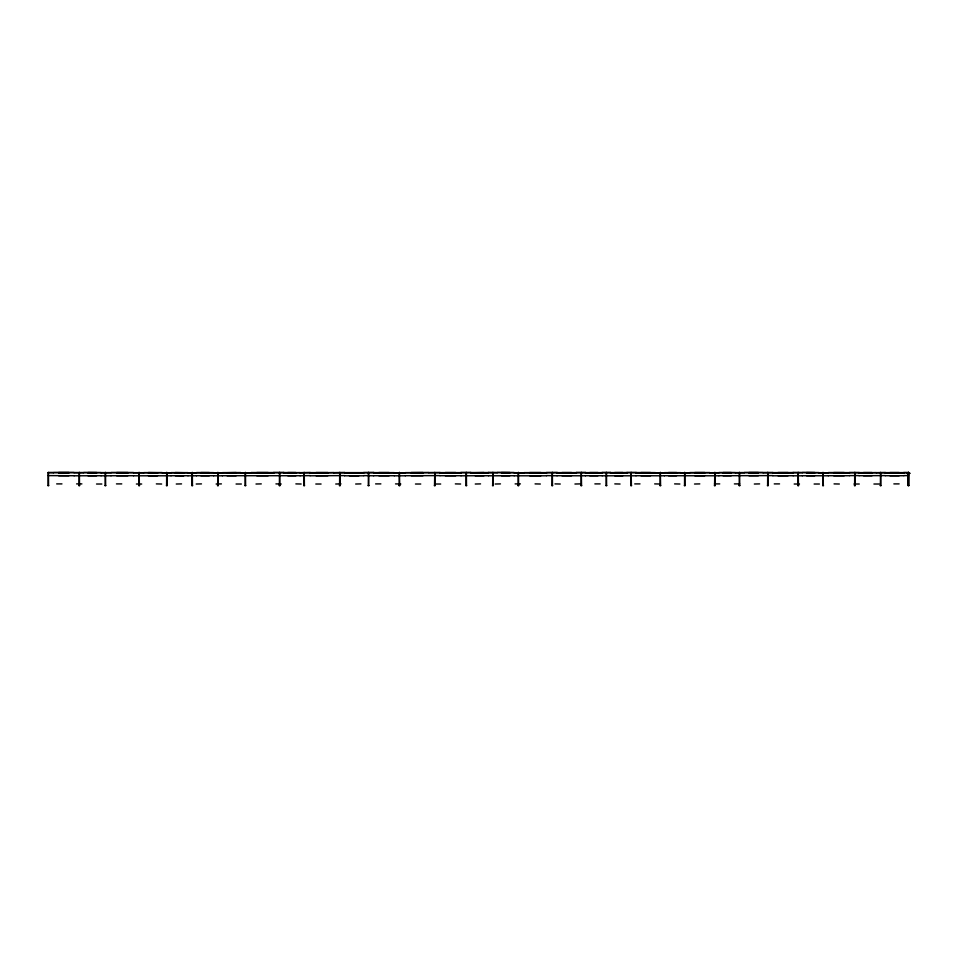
<?xml version="1.0" encoding="UTF-8"?>
<svg xmlns="http://www.w3.org/2000/svg" width="958" height="958" viewBox="0 0 958 958"><rect width="100%" height="100%" fill="white"/><g stroke="black" fill="none" stroke-linecap="round" stroke-linejoin="round"><path stroke-width="1.44" d="M48.08 485.514L48.199 472.45L273.916 473.036L273.892 472.366L283.712 472.366L283.688 473.036L310.105 472.438M79.023 485.514L79.251 472.438M105.164 485.514L105.284 472.45M138.91 485.514L139.03 472.45M166.584 485.514L166.704 472.45M191.971 485.514L192.091 472.45M217.67 485.514L217.789 472.45M245.116 485.514L245.236 472.45M279.377 485.514L279.497 472.45M303.902 485.514L304.021 472.45M339.575 485.514L339.695 472.45M368.303 485.514L368.423 472.45M399.199 485.514L399.318 472.45M434.525 485.514L434.776 472.366L435.004 485.514M466.019 485.514L466.139 472.45M492.663 485.514L492.783 472.45M518.122 485.514L518.242 472.45M552 485.514L552.251 472.438M581.063 485.514L581.29 472.438M606.127 485.514L606.246 472.45M630.927 485.514L631.047 472.45M660.098 485.514L660.325 472.438M684.527 485.514L684.647 472.45M714.572 485.514L714.8 472.438M739.241 485.514L739.36 472.45M767.597 485.514L767.717 472.45M797.99 485.514L798.11 472.45M822.838 485.514L822.958 472.45M854.608 485.514L854.728 472.45M880.39 485.514L880.51 472.45M908.364 472.45L908.244 485.514L908.4 472.45L908.603 473.348M344.617 472.438L310.081 473.036M363.741 472.438L373.704 472.366L373.68 473.036L440.021 472.438M546.587 472.438L557.101 472.366L557.077 473.036L576.476 473.036L576.453 472.366L585.494 472.366L585.47 473.036L602.199 472.965L602.175 472.366L610.509 472.366L610.486 473.036L627.047 472.965L627.023 472.366L636.04 472.366L636.016 473.036L772.914 472.438M849.542 472.438L859.158 472.438M885.288 472.438L859.134 473.036M903.825 472.438L908.603 472.45L908.723 485.514M53.468 472.617L74.113 472.545M83.609 472.545L101.057 472.617M111.02 472.545L133.545 472.545M143.76 472.617L162.225 472.545M171.039 472.617L187.984 472.617M196.474 472.545L213.634 472.617M222.472 472.617L240.793 472.545M251.056 472.545L273.916 472.545M283.688 472.545L300.07 472.617M310.081 472.617L333.887 472.617M344.593 472.617L363.765 472.617M373.68 472.617L394.301 472.617M405.306 472.617L428.885 472.617M439.997 472.617L461.026 472.617M470.689 472.545L488.472 472.545M497.13 472.545L514.135 472.545M523.99 472.617L546.611 472.617M557.077 472.617L576.476 472.617M585.47 472.617L602.199 472.617M610.486 472.617L627.047 472.545M636.016 472.545L655.488 472.617M664.397 472.617L680.707 472.617M689.76 472.545L709.818 472.545M718.919 472.545L735.385 472.617M744.198 472.545L763.131 472.617M772.89 472.617L793.176 472.545M802.361 472.545L818.946 472.617M828.359 472.545L849.566 472.617M859.134 472.617L876.342 472.617M885.264 472.617L903.849 472.617M908.519 472.617L908.244 473.348M48.259 472.689L53.492 472.785M74.089 472.785L83.633 472.785M101.033 472.857L111.044 472.785M133.521 472.785L143.784 472.785M157.615 472.713L148.394 472.545M162.201 472.785L171.063 472.785M183.756 472.713L175.302 472.545M187.96 472.857L196.498 472.857M213.61 472.857L222.496 472.785M227.046 472.713L236.195 472.545M240.769 472.857L251.08 472.785M273.892 472.785L283.712 472.857M300.046 472.857L310.105 472.857M333.863 472.857L344.617 472.857M349.383 472.713L358.975 472.713M373.704 472.857L363.741 472.785M394.277 472.857L405.33 472.785M428.861 472.785L440.021 472.785M461.002 472.785L470.713 472.785M475.132 472.713L484.006 472.545M488.448 472.857L497.154 472.857M514.111 472.857L524.014 472.857M557.101 472.857L546.587 472.785M576.453 472.857L585.494 472.857M602.175 472.785L610.509 472.857M627.023 472.785L636.04 472.785M655.464 472.785L664.421 472.785M680.683 472.857L689.784 472.857M709.794 472.785L718.943 472.857M735.361 472.857L744.222 472.857M763.107 472.857L772.914 472.857M793.152 472.857L802.385 472.785M818.922 472.857L828.383 472.785M876.319 472.785L885.288 472.857M908.543 472.689L903.825 472.857M166.584 472.989L166.884 472.689M279.377 472.989L279.676 472.689M303.902 472.989L304.201 472.689M344.593 473.036L363.765 473.036M399.678 472.989L399.378 472.689M435.004 472.989L434.704 472.689M439.997 473.036L461.026 473.036L461.002 472.366L470.713 472.366L470.689 473.036L488.472 473.036L488.448 472.366L546.611 473.036M552 472.989L552.479 473.348L552.179 472.689M684.527 472.989L685.006 473.348L684.707 472.689M772.89 473.036L793.176 472.965L793.152 472.366L849.566 473.036M822.838 472.989L823.317 473.348L823.018 472.689M885.264 473.036L903.849 473.036M906.867 472.989L910.1 473.348L906.867 473.348L906.963 472.689M166.584 473.348L166.764 472.689M245.595 473.348L245.416 472.689M303.902 473.348L304.081 472.689M434.884 473.348L434.824 472.689M466.019 473.348L466.318 472.689M606.127 473.348L606.306 472.689M739.6 473.348L739.42 472.689M880.749 473.348L880.689 472.689M48.307 475.611L74.113 475.731M310.105 475.611L300.07 475.803M344.617 475.611L310.081 475.803M363.741 475.611L373.68 475.803M440.021 475.611L405.306 475.731M546.587 475.611L557.077 475.803M772.914 475.611L718.919 475.731M849.542 475.611L859.158 475.611M885.288 475.611L859.134 475.731M903.825 475.611L908.495 475.611M101.057 475.731L74.113 475.803M111.02 475.731L133.545 475.731M171.039 475.731L187.984 475.731M196.474 475.731L213.634 475.731M222.472 475.731L300.07 475.731M373.68 475.731L394.301 475.731M461.026 475.731L439.997 475.731M488.472 475.731L461.026 475.803M514.135 475.731L488.472 475.803M557.077 475.731L585.47 475.803M585.47 475.731L602.199 475.731M636.016 475.731L664.397 475.803M664.397 475.731L718.919 475.803M793.176 475.731L772.89 475.803M802.361 475.731L828.359 475.803M828.359 475.731L849.566 475.731M183.756 475.886L175.302 475.731M47.9 485.634L48.738 485.634M78.843 485.634L79.682 485.634M104.985 485.634L105.823 485.634M138.73 485.634L139.569 485.634M166.405 485.634L167.243 485.634M191.792 485.634L192.63 485.634M217.49 485.634L218.328 485.634M244.937 485.634L245.775 485.634M279.197 485.634L280.035 485.634M303.722 485.634L304.56 485.634M339.395 485.634L340.234 485.634M368.123 485.634L368.962 485.634M399.019 485.634L399.857 485.634M434.345 485.634L435.183 485.634M465.839 485.634L466.678 485.634M492.484 485.634L493.322 485.634M517.943 485.634L518.781 485.634M551.82 485.634L552.658 485.634M580.883 485.634L581.722 485.634M605.947 485.634L606.785 485.634M630.747 485.634L631.585 485.634M659.918 485.634L660.757 485.634M684.347 485.634L685.186 485.634M714.393 485.634L715.231 485.634M739.061 485.634L739.899 485.634M767.418 485.634L768.256 485.634M797.81 485.634L798.649 485.634M822.659 485.634L823.497 485.634M854.428 485.634L855.266 485.634M880.21 485.634L881.049 485.634M908.064 485.634L908.903 485.634M880.749 472.45L880.869 485.514M854.967 472.45L855.087 485.514M823.09 472.438L823.317 485.514M798.218 472.438L798.469 485.514M767.849 472.438L768.077 485.514M739.6 472.45L739.72 485.514M714.931 472.45L715.051 485.514M684.778 472.438L685.006 485.514M660.349 472.438L660.577 485.514M631.178 472.438L631.406 485.514M606.486 472.45L606.606 485.514M581.314 472.438L581.542 485.514M552.359 472.45L552.479 485.514M518.482 472.45L518.601 485.514M493.023 472.45L493.142 485.514M466.378 472.45L466.498 485.514M399.45 472.438L399.678 485.514M368.662 472.45L368.782 485.514M339.934 472.45L340.054 485.514M304.261 472.45L304.381 485.514M279.736 472.45L279.856 485.514M245.476 472.45L245.595 485.514M218.029 472.45L218.149 485.514M192.33 472.45L192.45 485.514M166.836 472.438L167.063 485.514M139.161 472.438L139.389 485.514M105.524 472.45L105.643 485.514M79.382 472.45L79.502 485.514M48.439 472.45L48.559 485.514M908.567 472.45L908.627 485.514M903.849 475.731L885.264 475.731M899.191 472.545L889.922 472.545M899.191 472.965L889.922 472.965M899.191 475.731L889.922 475.731M899.131 483.898L893.862 483.898M879.205 484.018L873.924 484.018M872.02 472.545L863.457 472.545M872.02 472.965L863.457 472.965M872.02 475.731L863.457 475.731M859.158 472.857L849.542 472.785M859.266 484.018L853.997 484.018M844.249 472.545L833.676 472.545M844.249 472.965L833.676 472.965M844.249 475.731L833.676 475.731M839.34 484.018L834.059 483.898M819.401 484.018L814.132 484.018M814.779 472.545L806.528 472.545M814.779 472.965L806.528 472.965M814.779 475.731L806.528 475.731M802.361 475.803L793.176 475.803M799.463 484.018L794.194 484.018M798.289 472.689L798.469 473.348L798.17 472.689M788.087 472.545L777.98 472.545M788.087 472.965L777.98 472.965M788.087 475.731L777.98 475.731M779.537 483.898L774.256 483.898M759.598 483.898L754.329 484.018M758.377 472.545L748.952 472.545M758.377 472.965L748.952 472.965M758.377 475.731L748.952 475.731M739.672 483.898L734.391 483.898M731.253 472.545L723.05 472.545M731.253 472.965L723.05 472.965M731.253 475.731L723.05 475.731M719.733 483.898L714.464 483.898M714.872 472.689L715.051 473.348L714.752 472.689M704.789 472.545L694.79 472.545M704.789 472.965L694.79 472.965M704.789 475.731L694.79 475.731M699.807 483.898L694.526 484.018M679.869 484.018L674.6 483.898M676.611 472.545L668.492 472.545M676.611 472.965L668.492 472.965M676.611 475.731L668.492 475.731M660.397 472.689L660.577 473.348L660.278 472.689M659.942 484.018L654.661 483.898M650.602 472.545L640.902 472.545M650.602 472.965L640.902 472.965M650.602 475.731L640.902 475.731M640.004 483.898L634.735 483.898M636.016 475.803L602.199 475.803M631.226 472.689L630.927 473.348L631.106 472.689M622.892 472.545L614.641 472.545M622.892 472.965L614.641 472.965M622.892 475.731L614.641 475.731M620.077 484.018L614.796 483.898M600.139 483.898L594.87 483.898M597.996 472.545L589.673 472.545M597.996 472.965L589.673 472.965M597.996 475.731L589.673 475.731M581.362 472.689L581.542 473.348L581.243 472.689M580.201 483.898L574.932 484.018M571.603 472.545L561.939 472.545M571.603 472.965L561.939 472.965M571.603 475.731L561.939 475.731M560.274 484.018L554.993 483.898M546.611 475.803L514.135 475.803M540.935 472.545L529.666 472.545M540.935 472.965L529.666 472.965M540.935 475.731L529.666 475.731M540.336 484.018L535.067 483.898M520.41 483.898L515.129 483.898M509.86 472.545L501.405 472.545M509.86 472.965L501.405 472.965M509.86 475.731L501.405 475.731M500.471 483.898L495.202 484.018M492.963 472.689L493.142 473.348L492.843 472.689M484.006 472.965L475.156 473.036M484.006 475.731L475.156 475.731M480.545 483.898L475.264 484.018M460.606 484.018L455.337 483.898M455.745 472.545L445.278 472.545M455.745 472.965L445.278 472.965M455.745 475.731L445.278 475.731M440.68 484.018L435.399 484.018M422.981 472.545L411.221 472.545M422.981 472.965L411.221 472.965M422.981 475.731L411.221 475.731M420.742 484.018L415.473 484.018M405.306 475.803L394.301 475.803M400.815 484.018L395.534 483.898M389.128 472.545L378.853 472.545M389.128 472.965L378.853 472.965M389.128 475.731L378.853 475.731M380.877 483.898L375.608 483.898M363.765 475.803L344.593 475.803M360.938 483.898L355.669 484.018M358.951 473.036L349.407 473.036M358.951 475.731L349.407 475.731M341.012 483.898L335.731 484.018M339.874 472.689L340.054 473.348L339.755 472.689M327.911 472.545L316.044 472.545M327.911 472.965L316.044 472.965M327.911 475.731L316.044 475.731M321.074 484.018L315.805 484.018M301.147 484.018L295.866 483.898M295.95 472.545L287.807 472.545M295.95 472.965L287.807 472.965M295.95 475.731L287.807 475.731M281.209 484.018L275.94 483.898M268.18 472.545L256.78 472.545M268.18 472.965L256.78 472.965M268.18 475.731L256.78 475.731M261.283 483.898L256.002 484.018M241.344 484.018L236.075 484.018M236.195 472.965L227.07 473.036M236.195 475.731L227.07 475.731M222.472 475.803L213.634 475.803M221.418 483.898L216.137 484.018M217.969 472.689L218.149 473.348L217.849 472.689M209.335 472.545L200.785 472.545M209.335 472.965L200.785 472.965M209.335 475.731L200.785 475.731M201.479 483.898L196.21 484.018M196.474 475.803L187.984 475.803M183.756 473.06L175.302 472.965M181.541 483.898L176.272 484.018M171.039 475.803L133.545 475.803M161.615 484.018L156.346 483.898M157.591 473.036L148.394 472.965M157.591 475.731L148.394 475.731M141.676 484.018L136.407 484.018M127.893 472.545L116.66 472.545M127.893 472.965L116.66 472.965M127.893 475.731L116.66 475.731M121.75 483.898L116.469 483.898M111.02 475.803L101.057 475.803M101.811 484.018L96.542 484.018M96.674 472.545L87.992 472.545M96.674 472.965L87.992 472.965M96.674 475.731L87.992 475.731M81.885 483.898L76.604 483.898M68.94 472.545L58.642 472.545M68.94 472.965L58.642 472.965M68.94 475.731L58.642 475.731M61.947 483.898L56.678 483.898M368.782 472.989L368.303 473.348L368.782 472.989"/></g></svg>
